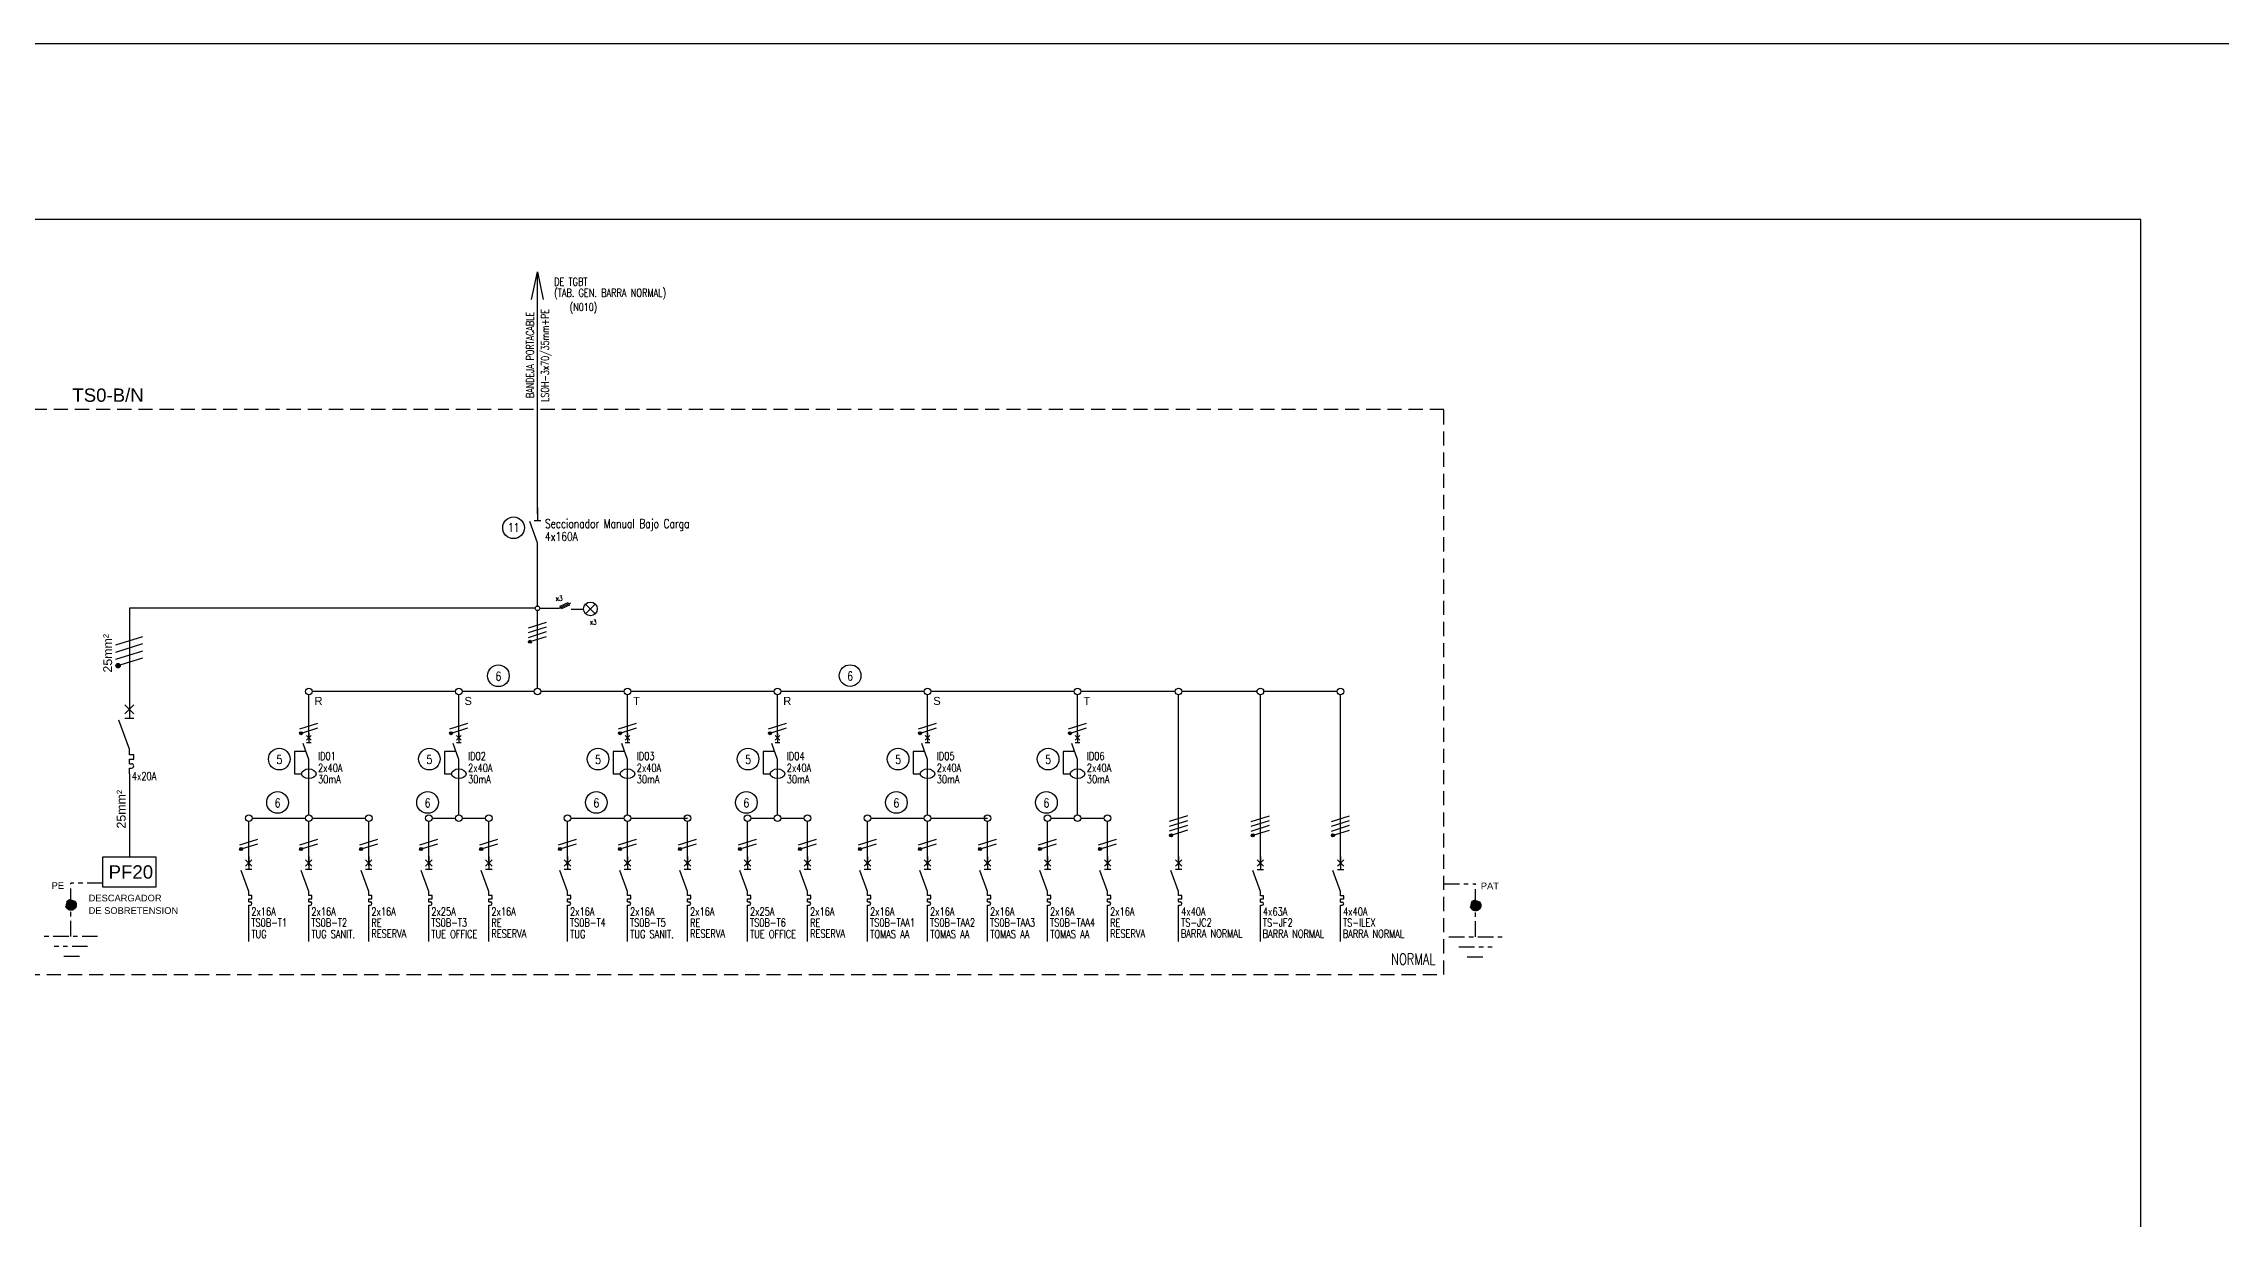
# Model space of a CAD drawing. Extents: x 2998 to 3854, y 1175 to 1727.
# Drawn here: x 3735.87 to 3784.84, y 1413.93 to 1440.37 of the extents above; entities that cross this region are included whole.
import ezdxf
from ezdxf.enums import TextEntityAlignment as Align

# ---------------------------------------------------------------- set-up
doc = ezdxf.new("R2010")
doc.units = 0
doc.linetypes.add('OCJ-ESQUEMAS UNIFILARES-CORREGIDOS IDO-REV.br$0$DASHED', pattern=[19.05, 12.7, -6.35])
doc.linetypes.add('OCJ-ESQUEMAS UNIFILARES-CORREGIDOS IDO-REV.br$0$EJE_5', pattern=[7.1, 5, -1, 0.1, -1])
for name, color, linetype in [('OCJ-ESQUEMAS UNIFILARES-CORREGIDOS IDO-REV.br$0$00-IE', 1, 'Continuous'), ('OCJ-ESQUEMAS UNIFILARES-CORREGIDOS IDO-REV.br$0$00-IE-CABLES', 10, 'Continuous'), ('OCJ-ESQUEMAS UNIFILARES-CORREGIDOS IDO-REV.br$0$01-ELE-APARATOS', 170, 'Continuous'), ('OCJ-ESQUEMAS UNIFILARES-CORREGIDOS IDO-REV.br$0$CABLES', 10, 'Continuous'), ('OCJ-ESQUEMAS UNIFILARES-CORREGIDOS IDO-REV.br$0$ELECTRIC', 4, 'Continuous'), ('OCJ-ESQUEMAS UNIFILARES-CORREGIDOS IDO-REV.br$0$NOMBRE DE PLANOS', 6, 'Continuous'), ('OCJ-ESQUEMAS UNIFILARES-CORREGIDOS IDO-REV.br$0$PAT', 80, 'Continuous'), ('OCJ-ESQUEMAS UNIFILARES-CORREGIDOS IDO-REV.br$0$TEXTO', 7, 'Continuous'), ('OCJ-ESQUEMAS UNIFILARES-CORREGIDOS IDO-REV.br$0$Textos', 4, 'Continuous')]:
    doc.layers.add(name, color=color, linetype=linetype)
doc.styles.add('OCJ-ESQUEMAS UNIFILARES-CORREGIDOS IDO-REV.br$0$ARIAL', font='arial.ttf', dxfattribs={"height": 0.2})
doc.styles.add('OCJ-ESQUEMAS UNIFILARES-CORREGIDOS IDO-REV.br$0$COTAS', font='sanss___.ttf', dxfattribs={"width": 0.7})
doc.styles.add('OCJ-ESQUEMAS UNIFILARES-CORREGIDOS IDO-REV.br$0$Electricidad', font='ROMANS.SHX', dxfattribs={"width": 0.75, "height": 0.175})
doc.styles.add('OCJ-ESQUEMAS UNIFILARES-CORREGIDOS IDO-REV.br$0$Standard', font='arial.ttf')

# ---------------------------------------------------------------- blocks, each defined once
blk = doc.blocks.new('OCJ-ESQUEMAS UNIFILARES-CORREGIDOS IDO-REV.br$0$A$C7AFF483F')
for points in [[(0, 0.09), (-0.172, 0.564)], [(-0.072, 0.592), (0.072, 0.592)], [(0, 0.88), (0, 0.592)], [(0, 0), (0, 0.09)]]:
    blk.add_lwpolyline(points)
blk = doc.blocks.new('OCJ-ESQUEMAS UNIFILARES-CORREGIDOS IDO-REV.br$0$Unif-Interruptor-Term')
for p, q in [((0, -1.013), (0.045, -1.013)), ((0, -1.103), (0.045, -1.103))]:
    blk.add_line(p, q)
for points in [[(-0.09, 0.177), (0.09, -0.003)], [(-0.09, -0.003), (0.09, 0.177)], [(0, 0.267), (0, -0.093)], [(0, -0.72), (-0.215, -0.128)], [(-0.09, -0.093), (0.09, -0.093)], [(0, -0.833), (0, -0.72)], [(0, -0.923), (0.09, -0.923), (0.09, -0.833), (0, -0.833)], [(0, -1.013), (0, -0.923)], [(0, -1.215), (0, -1.103)]]:
    blk.add_lwpolyline(points)
blk.add_arc((0.045, -1.058), 0.045, 270, 90)
blk = doc.blocks.new('OCJ-ESQUEMAS UNIFILARES-CORREGIDOS IDO-REV.br$0$Unif-Interruptor-Dif')
for points in [[(-0.068, 0.11), (0.068, -0.025)], [(-0.068, -0.025), (0.068, 0.11)], [(0, 0.177), (0, -0.093)], [(-0.081, -0.343), (-0.405, -0.343), (-0.405, -0.97), (-0.202, -0.97)], [(0, -0.565), (-0.162, -0.121)], [(-0.068, -0.093), (0.068, -0.093)], [(0, -1.308), (0, -0.565)]]:
    blk.add_lwpolyline(points)
blk.add_ellipse((0, -0.97), major_axis=(0.203, 0), ratio=0.670814)
blk = doc.blocks.new('OCJ-ESQUEMAS UNIFILARES-CORREGIDOS IDO-REV.br$0$ITM')
at = {"layer": 'OCJ-ESQUEMAS UNIFILARES-CORREGIDOS IDO-REV.br$0$01-ELE-APARATOS'}
for p, q in [((0, 0.225), (0.05, 0.225)), ((0, 0.125), (0.05, 0.125))]:
    blk.add_line(p, q, dxfattribs=at)
for points in [[(-0.1, 1.55), (0.1, 1.35)], [(-0.1, 1.35), (0.1, 1.55)], [(0, 1.65), (0, 1.25)], [(0, 0.55), (-0.239, 1.208)], [(-0.1, 1.25), (0.1, 1.25)], [(0, 0.425), (0, 0.55)], [(0, 0.325), (0.1, 0.325), (0.1, 0.425), (0, 0.425)], [(0, 0.225), (0, 0.325)], [(0, 0), (0, 0.125)]]:
    blk.add_lwpolyline(points, dxfattribs=at)
blk.add_arc((0.05, 0.175), 0.05, 270, 90, dxfattribs=at)

msp = doc.modelspace()

# ---------------------------------------------------------------- hatches: boundary and pattern name
at = {"layer": 'OCJ-ESQUEMAS UNIFILARES-CORREGIDOS IDO-REV.br$0$00-IE-CABLES'}
for points in [[(3746.784, 1426.89, 1), (3746.838, 1426.929, 1)], [(3741.638, 1424.831, 1), (3741.693, 1424.87, 1)], [(3745.013, 1424.831, 1), (3745.068, 1424.87, 1)], [(3748.809, 1424.831, 1), (3748.863, 1424.87, 1)], [(3752.184, 1424.831, 1), (3752.238, 1424.87, 1)], [(3755.559, 1424.831, 1), (3755.613, 1424.87, 1)], [(3758.934, 1424.831, 1), (3758.988, 1424.87, 1)], [(3740.288, 1422.223, 1), (3740.343, 1422.263, 1)], [(3741.638, 1422.223, 1), (3741.693, 1422.263, 1)], [(3742.988, 1422.223, 1), (3743.043, 1422.263, 1)], [(3744.338, 1422.223, 1), (3744.393, 1422.263, 1)], [(3745.688, 1422.223, 1), (3745.743, 1422.263, 1)], [(3747.459, 1422.223, 1), (3747.513, 1422.263, 1)], [(3748.809, 1422.223, 1), (3748.863, 1422.263, 1)], [(3750.159, 1422.223, 1), (3750.213, 1422.263, 1)], [(3751.509, 1422.223, 1), (3751.563, 1422.263, 1)], [(3752.859, 1422.223, 1), (3752.913, 1422.263, 1)], [(3754.209, 1422.223, 1), (3754.263, 1422.263, 1)], [(3755.559, 1422.223, 1), (3755.613, 1422.263, 1)], [(3756.909, 1422.223, 1), (3756.963, 1422.263, 1)], [(3758.259, 1422.223, 1), (3758.313, 1422.263, 1)], [(3759.609, 1422.223, 1), (3759.663, 1422.263, 1)], [(3761.208, 1422.533, 1), (3761.262, 1422.573, 1)], [(3763.046, 1422.531, 1), (3763.101, 1422.571, 1)], [(3764.85, 1422.531, 1), (3764.905, 1422.571, 1)]]:
    msp.add_hatch(color=256, dxfattribs=at).paths.add_polyline_path(points)
at = {"layer": 'OCJ-ESQUEMAS UNIFILARES-CORREGIDOS IDO-REV.br$0$CABLES'}
msp.add_hatch(color=256, dxfattribs=at).paths.add_polyline_path([(3737.587, 1426.401, 1), (3737.506, 1426.342, 1)])
at = {"layer": 'OCJ-ESQUEMAS UNIFILARES-CORREGIDOS IDO-REV.br$0$PAT', "linetype": 'OCJ-ESQUEMAS UNIFILARES-CORREGIDOS IDO-REV.br$0$EJE_5', "ltscale": 0.07}
h = msp.add_hatch(color=256, dxfattribs=at)
h.paths.add_polyline_path([(3736.367, 1420.986), (3736.607, 1420.986, 1)])
h.paths.add_polyline_path([(3736.607, 1420.986), (3736.487, 1420.986), (3736.487, 1420.866, 0.414214)])
h.paths.add_polyline_path([(3736.487, 1420.986), (3736.367, 1420.986, 0.414214), (3736.487, 1420.866)])
h = msp.add_hatch(color=256, dxfattribs=at)
h.paths.add_polyline_path([(3768.207, 1420.974), (3767.967, 1420.974, -1)])
h.paths.add_polyline_path([(3767.967, 1420.974), (3768.087, 1420.974), (3768.087, 1420.854, -0.414214)])
h.paths.add_polyline_path([(3768.087, 1420.974), (3768.207, 1420.974, -0.414214), (3768.087, 1420.854)])

# ---------------------------------------------------------------- linework, layer by layer
msp.add_line((3181.411, 1440.374), (3854.061, 1440.374))
at = {"layer": 'OCJ-ESQUEMAS UNIFILARES-CORREGIDOS IDO-REV.br$0$00-IE'}
for p, q in [((3737.8, 1427.662), (3737.8, 1425.589)), ((3746.932, 1427.662), (3737.8, 1427.662)), ((3737.8, 1423.939), (3737.8, 1422.068))]:
    msp.add_line(p, q, dxfattribs=at)
for points in [[(3747.031, 1427.662), (3747.467, 1427.662), (3747.736, 1427.787)], [(3747.739, 1427.641), (3748.017, 1427.641)]]:
    msp.add_lwpolyline(points, dxfattribs=at)
msp.add_lwpolyline([(3747.491, 1427.709), (3747.672, 1427.792), (3747.699, 1427.734), (3747.518, 1427.651)], close=True, dxfattribs=at)
at = {"layer": 'OCJ-ESQUEMAS UNIFILARES-CORREGIDOS IDO-REV.br$0$00-IE-CABLES'}
for p, q in [((3746.982, 1429.785), (3746.982, 1435.233)), ((3746.982, 1427.712), (3746.982, 1429.122)), ((3746.982, 1425.863), (3746.982, 1427.612)), ((3746.982, 1427.471), (3746.982, 1427.612)), ((3741.837, 1424.713), (3741.837, 1425.715)), ((3745.138, 1425.789), (3741.911, 1425.789)), ((3745.212, 1424.713), (3745.212, 1425.715)), ((3746.908, 1425.789), (3745.286, 1425.789)), ((3748.933, 1425.789), (3747.056, 1425.789)), ((3749.007, 1424.713), (3749.007, 1425.715)), ((3752.308, 1425.789), (3749.081, 1425.789)), ((3752.382, 1424.713), (3752.382, 1425.715)), ((3755.683, 1425.789), (3752.456, 1425.789)), ((3755.757, 1424.713), (3755.757, 1425.715)), ((3759.058, 1425.789), (3755.831, 1425.789)), ((3757.033, 1425.789), (3755.831, 1425.789)), ((3759.132, 1424.713), (3759.132, 1425.715)), ((3761.332, 1425.789), (3759.206, 1425.789)), ((3761.406, 1421.862), (3761.406, 1425.715)), ((3763.171, 1425.789), (3761.48, 1425.789)), ((3763.245, 1421.86), (3763.245, 1425.713)), ((3764.975, 1425.789), (3763.319, 1425.789)), ((3765.049, 1421.86), (3765.049, 1425.713)), ((3741.837, 1423.012), (3741.837, 1423.814)), ((3745.212, 1423.012), (3745.212, 1423.814)), ((3749.007, 1423.012), (3749.007, 1423.814)), ((3752.382, 1423.012), (3752.382, 1423.814)), ((3755.757, 1423.012), (3755.757, 1423.814)), ((3759.132, 1423.012), (3759.132, 1423.814)), ((3740.487, 1421.862), (3740.487, 1422.864)), ((3740.561, 1422.938), (3741.763, 1422.938)), ((3741.837, 1421.862), (3741.837, 1422.864)), ((3741.911, 1422.938), (3743.113, 1422.938)), ((3743.187, 1421.862), (3743.187, 1422.864)), ((3744.537, 1421.862), (3744.537, 1422.864)), ((3744.611, 1422.938), (3745.138, 1422.938)), ((3745.286, 1422.938), (3745.813, 1422.938)), ((3745.887, 1421.862), (3745.887, 1422.864)), ((3747.657, 1421.862), (3747.657, 1422.864)), ((3747.731, 1422.938), (3748.933, 1422.938)), ((3749.007, 1421.862), (3749.007, 1422.864)), ((3749.081, 1422.938), (3750.357, 1422.938)), ((3750.357, 1421.862), (3750.357, 1422.864)), ((3751.707, 1421.862), (3751.707, 1422.864)), ((3751.781, 1422.938), (3752.308, 1422.938)), ((3752.456, 1422.938), (3752.983, 1422.938)), ((3753.057, 1421.862), (3753.057, 1422.864)), ((3754.407, 1421.862), (3754.407, 1422.864)), ((3754.481, 1422.938), (3755.683, 1422.938)), ((3755.757, 1421.862), (3755.757, 1422.864)), ((3755.831, 1422.938), (3757.107, 1422.938)), ((3757.107, 1421.862), (3757.107, 1422.864)), ((3758.457, 1421.862), (3758.457, 1422.864)), ((3758.531, 1422.938), (3759.058, 1422.938)), ((3759.206, 1422.938), (3759.733, 1422.938)), ((3759.807, 1421.862), (3759.807, 1422.864)), ((3740.487, 1420.162), (3740.487, 1420.964)), ((3741.837, 1420.162), (3741.837, 1420.964)), ((3743.187, 1420.162), (3743.187, 1420.964)), ((3744.537, 1420.162), (3744.537, 1420.964)), ((3745.887, 1420.162), (3745.887, 1420.964)), ((3747.657, 1420.162), (3747.657, 1420.964)), ((3749.007, 1420.162), (3749.007, 1420.964)), ((3750.357, 1420.162), (3750.357, 1420.964)), ((3751.707, 1420.162), (3751.707, 1420.964)), ((3753.057, 1420.162), (3753.057, 1420.964)), ((3754.407, 1420.162), (3754.407, 1420.964)), ((3755.757, 1420.162), (3755.757, 1420.964)), ((3757.107, 1420.162), (3757.107, 1420.964)), ((3758.457, 1420.162), (3758.457, 1420.964)), ((3759.807, 1420.162), (3759.807, 1420.964)), ((3761.406, 1420.162), (3761.406, 1420.964)), ((3763.245, 1420.16), (3763.245, 1420.962)), ((3765.049, 1420.16), (3765.049, 1420.962))]:
    msp.add_line(p, q, dxfattribs=at)
for points in [[(3746.851, 1434.615), (3746.982, 1435.233), (3747.113, 1434.615)], [(3746.779, 1427.223), (3747.186, 1427.352)], [(3746.779, 1427.115), (3747.186, 1427.244)], [(3746.779, 1427.007), (3747.186, 1427.136)], [(3746.843, 1426.92), (3747.186, 1427.028)], [(3741.633, 1424.948), (3742.04, 1425.077)], [(3741.697, 1424.861), (3742.04, 1424.969)], [(3745.008, 1424.948), (3745.415, 1425.077)], [(3745.072, 1424.861), (3745.415, 1424.969)], [(3748.804, 1424.948), (3749.211, 1425.077)], [(3748.868, 1424.861), (3749.211, 1424.969)], [(3752.179, 1424.948), (3752.586, 1425.077)], [(3752.243, 1424.861), (3752.586, 1424.969)], [(3755.554, 1424.948), (3755.961, 1425.077)], [(3755.618, 1424.861), (3755.961, 1424.969)], [(3758.929, 1424.948), (3759.336, 1425.077)], [(3758.993, 1424.861), (3759.336, 1424.969)], [(3761.203, 1422.867), (3761.61, 1422.996)], [(3761.203, 1422.759), (3761.61, 1422.888)], [(3761.203, 1422.651), (3761.61, 1422.78)], [(3763.041, 1422.865), (3763.448, 1422.994)], [(3763.041, 1422.757), (3763.448, 1422.886)], [(3763.041, 1422.649), (3763.448, 1422.778)], [(3764.845, 1422.865), (3765.252, 1422.994)], [(3764.845, 1422.757), (3765.252, 1422.886)], [(3764.845, 1422.649), (3765.252, 1422.778)], [(3740.283, 1422.341), (3740.69, 1422.469)], [(3740.347, 1422.253), (3740.69, 1422.361)], [(3741.633, 1422.341), (3742.04, 1422.469)], [(3741.697, 1422.253), (3742.04, 1422.361)], [(3742.983, 1422.341), (3743.39, 1422.469)], [(3743.047, 1422.253), (3743.39, 1422.361)], [(3744.333, 1422.341), (3744.74, 1422.469)], [(3744.397, 1422.253), (3744.74, 1422.361)], [(3745.683, 1422.341), (3746.09, 1422.469)], [(3745.747, 1422.253), (3746.09, 1422.361)], [(3747.454, 1422.341), (3747.861, 1422.469)], [(3747.518, 1422.253), (3747.861, 1422.361)], [(3748.804, 1422.341), (3749.211, 1422.469)], [(3748.868, 1422.253), (3749.211, 1422.361)], [(3750.154, 1422.341), (3750.561, 1422.469)], [(3750.218, 1422.253), (3750.561, 1422.361)], [(3751.504, 1422.341), (3751.911, 1422.469)], [(3751.568, 1422.253), (3751.911, 1422.361)], [(3752.854, 1422.341), (3753.261, 1422.469)], [(3752.918, 1422.253), (3753.261, 1422.361)], [(3754.204, 1422.341), (3754.611, 1422.469)], [(3754.268, 1422.253), (3754.611, 1422.361)], [(3755.554, 1422.341), (3755.961, 1422.469)], [(3755.618, 1422.253), (3755.961, 1422.361)], [(3756.904, 1422.341), (3757.311, 1422.469)], [(3756.968, 1422.253), (3757.311, 1422.361)], [(3758.254, 1422.341), (3758.661, 1422.469)], [(3758.318, 1422.253), (3758.661, 1422.361)], [(3759.604, 1422.341), (3760.011, 1422.469)], [(3759.668, 1422.253), (3760.011, 1422.361)], [(3761.267, 1422.563), (3761.61, 1422.672)], [(3763.106, 1422.561), (3763.448, 1422.67)], [(3764.91, 1422.561), (3765.252, 1422.67)]]:
    msp.add_lwpolyline(points, dxfattribs=at)
at = {"layer": 'OCJ-ESQUEMAS UNIFILARES-CORREGIDOS IDO-REV.br$0$00-IE-CABLES', "color": 3}
msp.add_lwpolyline([(3737.201, 1422.068), (3738.398, 1422.068), (3738.398, 1421.386), (3737.201, 1421.386)], close=True, dxfattribs=at)
at = {"layer": 'OCJ-ESQUEMAS UNIFILARES-CORREGIDOS IDO-REV.br$0$00-IE-CABLES'}
for centre, radius in [((3746.811, 1426.909), 0.0338), ((3741.837, 1425.789), 0.0741), ((3745.212, 1425.789), 0.0741), ((3746.982, 1425.789), 0.0741), ((3749.007, 1425.789), 0.0741), ((3752.382, 1425.789), 0.0741), ((3755.757, 1425.789), 0.0741), ((3759.132, 1425.789), 0.0741), ((3759.132, 1425.789), 0.0741), ((3761.406, 1425.789), 0.0741), ((3763.245, 1425.787), 0.0741), ((3765.049, 1425.787), 0.0741), ((3741.665, 1424.85), 0.0338), ((3745.04, 1424.85), 0.0338), ((3748.836, 1424.85), 0.0338), ((3752.211, 1424.85), 0.0338), ((3755.586, 1424.85), 0.0338), ((3758.961, 1424.85), 0.0338), ((3740.487, 1422.938), 0.0741), ((3741.837, 1422.938), 0.0741), ((3743.187, 1422.938), 0.0741), ((3744.537, 1422.938), 0.0741), ((3745.212, 1422.938), 0.0741), ((3745.887, 1422.938), 0.0741), ((3747.657, 1422.938), 0.0741), ((3749.007, 1422.938), 0.0741), ((3750.357, 1422.938), 0.0741), ((3751.707, 1422.938), 0.0741), ((3752.382, 1422.938), 0.0741), ((3753.057, 1422.938), 0.0741), ((3754.407, 1422.938), 0.0741), ((3755.757, 1422.938), 0.0741), ((3757.107, 1422.938), 0.0741), ((3758.457, 1422.938), 0.0741), ((3759.132, 1422.938), 0.0741), ((3759.807, 1422.938), 0.0741), ((3740.315, 1422.243), 0.0338), ((3741.665, 1422.243), 0.0338), ((3743.015, 1422.243), 0.0338), ((3744.365, 1422.243), 0.0338), ((3745.715, 1422.243), 0.0338), ((3747.486, 1422.243), 0.0338), ((3748.836, 1422.243), 0.0338), ((3750.186, 1422.243), 0.0338), ((3751.536, 1422.243), 0.0338), ((3752.886, 1422.243), 0.0338), ((3754.236, 1422.243), 0.0338), ((3755.586, 1422.243), 0.0338), ((3756.936, 1422.243), 0.0338), ((3758.286, 1422.243), 0.0338), ((3759.636, 1422.243), 0.0338), ((3761.235, 1422.553), 0.0338), ((3763.074, 1422.551), 0.0338), ((3764.878, 1422.551), 0.0338)]:
    msp.add_circle(centre, radius, dxfattribs=at)
at = {"layer": 'OCJ-ESQUEMAS UNIFILARES-CORREGIDOS IDO-REV.br$0$01-ELE-APARATOS'}
for p, q in [((3748.281, 1427.538), (3748.063, 1427.756)), ((3748.063, 1427.538), (3748.281, 1427.756))]:
    msp.add_line(p, q, dxfattribs=at)
msp.add_circle((3748.172, 1427.647), 0.154, dxfattribs=at)
at = {"layer": 'OCJ-ESQUEMAS UNIFILARES-CORREGIDOS IDO-REV.br$0$CABLES'}
for points in [[(3737.498, 1426.836), (3738.101, 1427.027)], [(3737.498, 1426.676), (3738.101, 1426.867)], [(3737.498, 1426.516), (3738.101, 1426.707)], [(3737.594, 1426.386), (3738.101, 1426.547)]]:
    msp.add_lwpolyline(points, dxfattribs=at)
for centre in [(3746.982, 1427.662), (3737.546, 1426.371)]:
    msp.add_circle(centre, 0.05, dxfattribs=at)
at = {"layer": 'OCJ-ESQUEMAS UNIFILARES-CORREGIDOS IDO-REV.br$0$ELECTRIC', "linetype": 'OCJ-ESQUEMAS UNIFILARES-CORREGIDOS IDO-REV.br$0$DASHED', "ltscale": 0.025}
msp.add_lwpolyline([(3690.698, 1419.418), (3767.373, 1419.418), (3767.373, 1432.138), (3690.698, 1432.138)], close=True, dxfattribs=at)
at = {"layer": 'OCJ-ESQUEMAS UNIFILARES-CORREGIDOS IDO-REV.br$0$NOMBRE DE PLANOS'}
msp.add_lwpolyline([(3687.314, 1387.481), (3783.054, 1387.481), (3783.054, 1436.416), (3687.314, 1436.416)], close=True, dxfattribs=at)
at = {"layer": 'OCJ-ESQUEMAS UNIFILARES-CORREGIDOS IDO-REV.br$0$PAT', "linetype": 'OCJ-ESQUEMAS UNIFILARES-CORREGIDOS IDO-REV.br$0$EJE_5', "ltscale": 0.07}
for p, q in [((3737.201, 1421.473), (3736.487, 1421.473)), ((3736.487, 1421.003), (3736.487, 1421.473)), ((3767.373, 1421.461), (3768.087, 1421.461)), ((3768.087, 1420.991), (3768.087, 1421.461)), ((3736.487, 1420.278), (3736.487, 1420.986)), ((3768.087, 1420.266), (3768.087, 1420.974)), ((3737.087, 1420.278), (3735.887, 1420.278)), ((3736.862, 1420.053), (3736.112, 1420.053)), ((3736.675, 1419.828), (3736.3, 1419.828)), ((3767.487, 1420.266), (3768.687, 1420.266)), ((3767.712, 1420.041), (3768.462, 1420.041)), ((3767.9, 1419.816), (3768.275, 1419.816))]:
    msp.add_line(p, q, dxfattribs=at)
for centre in [(3736.487, 1420.986), (3736.487, 1420.986), (3768.087, 1420.974), (3768.087, 1420.974)]:
    msp.add_circle(centre, 0.12, dxfattribs=at)
at = {"layer": 'OCJ-ESQUEMAS UNIFILARES-CORREGIDOS IDO-REV.br$0$TEXTO'}
for centre in [(3746.444, 1429.474), (3746.102, 1426.142), (3754.016, 1426.146), (3741.174, 1424.268), (3744.549, 1424.268), (3748.344, 1424.268), (3751.719, 1424.268), (3755.094, 1424.268), (3758.469, 1424.268), (3741.135, 1423.291), (3744.51, 1423.291), (3748.306, 1423.291), (3751.681, 1423.291), (3755.056, 1423.291), (3758.431, 1423.291)]:
    msp.add_circle(centre, 0.244, dxfattribs=at)

# ---------------------------------------------------------------- block references
at = {"layer": 'OCJ-ESQUEMAS UNIFILARES-CORREGIDOS IDO-REV.br$0$01-ELE-APARATOS'}
for name, p in [('OCJ-ESQUEMAS UNIFILARES-CORREGIDOS IDO-REV.br$0$A$C7AFF483F', (3746.982, 1429.049)), ('OCJ-ESQUEMAS UNIFILARES-CORREGIDOS IDO-REV.br$0$ITM', (3737.8, 1423.939))]:
    msp.add_blockref(name, p, dxfattribs=at)
at = {"layer": 'OCJ-ESQUEMAS UNIFILARES-CORREGIDOS IDO-REV.br$0$01-ELE-APARATOS', "xscale": 0.7999999999999545, "yscale": 0.7999999999999545, "zscale": 0.7999999999999545}
for name, p in [('OCJ-ESQUEMAS UNIFILARES-CORREGIDOS IDO-REV.br$0$Unif-Interruptor-Dif', (3741.837, 1424.713)), ('OCJ-ESQUEMAS UNIFILARES-CORREGIDOS IDO-REV.br$0$Unif-Interruptor-Dif', (3745.212, 1424.713)), ('OCJ-ESQUEMAS UNIFILARES-CORREGIDOS IDO-REV.br$0$Unif-Interruptor-Dif', (3749.007, 1424.713)), ('OCJ-ESQUEMAS UNIFILARES-CORREGIDOS IDO-REV.br$0$Unif-Interruptor-Dif', (3752.382, 1424.713)), ('OCJ-ESQUEMAS UNIFILARES-CORREGIDOS IDO-REV.br$0$Unif-Interruptor-Dif', (3755.757, 1424.713)), ('OCJ-ESQUEMAS UNIFILARES-CORREGIDOS IDO-REV.br$0$Unif-Interruptor-Dif', (3759.132, 1424.713)), ('OCJ-ESQUEMAS UNIFILARES-CORREGIDOS IDO-REV.br$0$Unif-Interruptor-Term', (3740.487, 1421.862)), ('OCJ-ESQUEMAS UNIFILARES-CORREGIDOS IDO-REV.br$0$Unif-Interruptor-Term', (3741.837, 1421.862)), ('OCJ-ESQUEMAS UNIFILARES-CORREGIDOS IDO-REV.br$0$Unif-Interruptor-Term', (3743.187, 1421.862)), ('OCJ-ESQUEMAS UNIFILARES-CORREGIDOS IDO-REV.br$0$Unif-Interruptor-Term', (3744.537, 1421.862)), ('OCJ-ESQUEMAS UNIFILARES-CORREGIDOS IDO-REV.br$0$Unif-Interruptor-Term', (3745.887, 1421.862)), ('OCJ-ESQUEMAS UNIFILARES-CORREGIDOS IDO-REV.br$0$Unif-Interruptor-Term', (3747.657, 1421.862)), ('OCJ-ESQUEMAS UNIFILARES-CORREGIDOS IDO-REV.br$0$Unif-Interruptor-Term', (3749.007, 1421.862)), ('OCJ-ESQUEMAS UNIFILARES-CORREGIDOS IDO-REV.br$0$Unif-Interruptor-Term', (3750.357, 1421.862)), ('OCJ-ESQUEMAS UNIFILARES-CORREGIDOS IDO-REV.br$0$Unif-Interruptor-Term', (3751.707, 1421.862)), ('OCJ-ESQUEMAS UNIFILARES-CORREGIDOS IDO-REV.br$0$Unif-Interruptor-Term', (3753.057, 1421.862)), ('OCJ-ESQUEMAS UNIFILARES-CORREGIDOS IDO-REV.br$0$Unif-Interruptor-Term', (3754.407, 1421.862)), ('OCJ-ESQUEMAS UNIFILARES-CORREGIDOS IDO-REV.br$0$Unif-Interruptor-Term', (3755.757, 1421.862)), ('OCJ-ESQUEMAS UNIFILARES-CORREGIDOS IDO-REV.br$0$Unif-Interruptor-Term', (3757.107, 1421.862)), ('OCJ-ESQUEMAS UNIFILARES-CORREGIDOS IDO-REV.br$0$Unif-Interruptor-Term', (3758.457, 1421.862)), ('OCJ-ESQUEMAS UNIFILARES-CORREGIDOS IDO-REV.br$0$Unif-Interruptor-Term', (3759.807, 1421.862)), ('OCJ-ESQUEMAS UNIFILARES-CORREGIDOS IDO-REV.br$0$Unif-Interruptor-Term', (3761.406, 1421.862)), ('OCJ-ESQUEMAS UNIFILARES-CORREGIDOS IDO-REV.br$0$Unif-Interruptor-Term', (3763.245, 1421.86)), ('OCJ-ESQUEMAS UNIFILARES-CORREGIDOS IDO-REV.br$0$Unif-Interruptor-Term', (3765.049, 1421.86))]:
    msp.add_blockref(name, p, dxfattribs=at)

# ---------------------------------------------------------------- texts
at = {"layer": 'OCJ-ESQUEMAS UNIFILARES-CORREGIDOS IDO-REV.br$0$TEXTO', "style": 'OCJ-ESQUEMAS UNIFILARES-CORREGIDOS IDO-REV.br$0$Electricidad', "width": 0.75}
for s, height, p in [('DE TGBT', 0.18, (3747.355, 1434.922)), ('(TAB. GEN. BARRA NORMAL)', 0.18, (3747.355, 1434.674)), ('Seccionador Manual Bajo Carga', 0.2, (3747.15, 1429.469)), ('11', 0.2, (3746.316, 1429.38)), ('4x160A', 0.2, (3747.15, 1429.178)), ('x3', 0.1118, (3747.393, 1427.829)), ('x3', 0.1118, (3748.159, 1427.294)), ('6', 0.2, (3746.038, 1426.032)), ('6', 0.2, (3753.952, 1426.036)), ('5', 0.2, (3741.11, 1424.158)), ('ID01', 0.18, (3742.046, 1424.247)), ('5', 0.2, (3744.485, 1424.158)), ('ID02', 0.18, (3745.421, 1424.247)), ('5', 0.2, (3748.28, 1424.158)), ('ID03', 0.18, (3749.216, 1424.247)), ('5', 0.2, (3751.655, 1424.158)), ('ID04', 0.18, (3752.591, 1424.247)), ('5', 0.2, (3755.03, 1424.158)), ('ID05', 0.18, (3755.966, 1424.247)), ('5', 0.2, (3758.405, 1424.158)), ('ID06', 0.18, (3759.341, 1424.247)), ('4x20A', 0.18, (3737.857, 1423.795)), ('2x40A', 0.18, (3742.046, 1423.982)), ('30mA', 0.18, (3742.046, 1423.725)), ('2x40A', 0.18, (3745.421, 1423.982)), ('30mA', 0.18, (3745.421, 1423.725)), ('2x40A', 0.18, (3749.216, 1423.982)), ('30mA', 0.18, (3749.216, 1423.725)), ('2x40A', 0.18, (3752.591, 1423.982)), ('30mA', 0.18, (3752.591, 1423.725)), ('2x40A', 0.18, (3755.966, 1423.982)), ('30mA', 0.18, (3755.966, 1423.725)), ('2x40A', 0.18, (3759.341, 1423.982)), ('30mA', 0.18, (3759.341, 1423.725)), ('6', 0.2, (3741.071, 1423.181)), ('6', 0.2, (3744.446, 1423.181)), ('6', 0.2, (3748.242, 1423.181)), ('6', 0.2, (3751.617, 1423.181)), ('6', 0.2, (3754.992, 1423.181)), ('6', 0.2, (3758.367, 1423.181)), ('2x16A', 0.18, (3740.544, 1420.746)), ('2x16A', 0.18, (3741.894, 1420.746)), ('2x16A', 0.18, (3743.244, 1420.746)), ('2x25A', 0.18, (3744.594, 1420.746)), ('2x16A', 0.18, (3745.944, 1420.746)), ('2x16A', 0.18, (3747.714, 1420.746)), ('2x16A', 0.18, (3749.064, 1420.746)), ('2x16A', 0.18, (3750.414, 1420.746)), ('2x25A', 0.18, (3751.764, 1420.746)), ('2x16A', 0.18, (3753.114, 1420.746)), ('2x16A', 0.18, (3754.464, 1420.746)), ('2x16A', 0.18, (3755.814, 1420.746)), ('2x16A', 0.18, (3757.164, 1420.746)), ('2x16A', 0.18, (3758.514, 1420.746)), ('2x16A', 0.18, (3759.864, 1420.746)), ('4x40A', 0.18, (3761.463, 1420.746)), ('4x63A', 0.18, (3763.302, 1420.744)), ('4x40A', 0.18, (3765.106, 1420.744)), ('TS0B-T1', 0.18, (3740.544, 1420.498)), ('TUG', 0.18, (3740.548, 1420.238)), ('TS0B-T2', 0.18, (3741.894, 1420.498)), ('TUG SANIT.', 0.18, (3741.898, 1420.238)), ('RE', 0.18, (3743.244, 1420.492)), ('RESERVA', 0.18, (3743.244, 1420.25)), ('TS0B-T3', 0.18, (3744.594, 1420.498)), ('TUE OFFICE', 0.18, (3744.595, 1420.239)), ('RE', 0.18, (3745.944, 1420.492)), ('RESERVA', 0.18, (3745.944, 1420.25)), ('TS0B-T4', 0.18, (3747.714, 1420.498)), ('TUG', 0.18, (3747.719, 1420.238)), ('TS0B-T5', 0.18, (3749.064, 1420.498)), ('TUG SANIT.', 0.18, (3749.069, 1420.238)), ('RE', 0.18, (3750.414, 1420.492)), ('RESERVA', 0.18, (3750.414, 1420.25)), ('TS0B-T6', 0.18, (3751.764, 1420.498)), ('TUE OFFICE', 0.18, (3751.765, 1420.239)), ('RE', 0.18, (3753.114, 1420.492)), ('RESERVA', 0.18, (3753.114, 1420.25)), ('TS0B-TAA1', 0.18, (3754.464, 1420.498)), ('TOMAS AA', 0.18, (3754.469, 1420.238)), ('TS0B-TAA2', 0.18, (3755.814, 1420.498)), ('TOMAS AA', 0.18, (3755.819, 1420.238)), ('TS0B-TAA3', 0.18, (3757.164, 1420.498)), ('TOMAS AA', 0.18, (3757.169, 1420.238)), ('TS0B-TAA4', 0.18, (3758.514, 1420.498)), ('TOMAS AA', 0.18, (3758.519, 1420.238)), ('RE', 0.18, (3759.864, 1420.492)), ('RESERVA', 0.18, (3759.864, 1420.25)), ('TS-JC2', 0.18, (3761.463, 1420.498)), ('BARRA NORMAL', 0.18, (3761.457, 1420.25)), ('TS-JF2', 0.18, (3763.302, 1420.496)), ('BARRA NORMAL', 0.18, (3763.296, 1420.248)), ('TS-ILEX', 0.18, (3765.106, 1420.496)), ('BARRA NORMAL', 0.18, (3765.1, 1420.248))]:
    msp.add_text(s, height=height, dxfattribs=at).set_placement(p)
msp.add_text('(N010)', height=0.175, dxfattribs=at).set_placement((3748.016, 1434.354), align=Align.CENTER)
for s, p in [('BANDEJA PORTACABLE', (3746.902, 1433.364)), ('LSOH-3x70/35mm+PE', (3747.241, 1433.354))]:
    msp.add_text(s, height=0.175, rotation=90, dxfattribs=at).set_placement(p, align=Align.CENTER)
at = {"layer": 'OCJ-ESQUEMAS UNIFILARES-CORREGIDOS IDO-REV.br$0$TEXTO'}
for s, height, style, p in [('TS0-B/N', 0.3, 'OCJ-ESQUEMAS UNIFILARES-CORREGIDOS IDO-REV.br$0$ARIAL', (3736.517, 1432.31)), ('R', 0.18, 'OCJ-ESQUEMAS UNIFILARES-CORREGIDOS IDO-REV.br$0$Standard', (3741.965, 1425.487)), ('S', 0.18, 'OCJ-ESQUEMAS UNIFILARES-CORREGIDOS IDO-REV.br$0$Standard', (3745.34, 1425.487)), ('T', 0.18, 'OCJ-ESQUEMAS UNIFILARES-CORREGIDOS IDO-REV.br$0$Standard', (3749.136, 1425.487)), ('R', 0.18, 'OCJ-ESQUEMAS UNIFILARES-CORREGIDOS IDO-REV.br$0$Standard', (3752.511, 1425.487)), ('S', 0.18, 'OCJ-ESQUEMAS UNIFILARES-CORREGIDOS IDO-REV.br$0$Standard', (3755.886, 1425.487)), ('T', 0.18, 'OCJ-ESQUEMAS UNIFILARES-CORREGIDOS IDO-REV.br$0$Standard', (3759.261, 1425.487)), ('PE', 0.15, 'OCJ-ESQUEMAS UNIFILARES-CORREGIDOS IDO-REV.br$0$ARIAL', (3736.051, 1421.346)), ('PAT', 0.15, 'OCJ-ESQUEMAS UNIFILARES-CORREGIDOS IDO-REV.br$0$ARIAL', (3768.205, 1421.339)), ('DESCARGADOR ', 0.15, 'OCJ-ESQUEMAS UNIFILARES-CORREGIDOS IDO-REV.br$0$ARIAL', (3736.884, 1421.065)), ('DE SOBRETENSION', 0.15, 'OCJ-ESQUEMAS UNIFILARES-CORREGIDOS IDO-REV.br$0$ARIAL', (3736.884, 1420.783))]:
    msp.add_text(s, height=height, dxfattribs=dict(at, style=style)).set_placement(p)
at = {"layer": 'OCJ-ESQUEMAS UNIFILARES-CORREGIDOS IDO-REV.br$0$TEXTO', "style": 'OCJ-ESQUEMAS UNIFILARES-CORREGIDOS IDO-REV.br$0$ARIAL'}
for p in [(3737.412, 1426.649), (3737.716, 1423.139)]:
    msp.add_text('25mm²', height=0.2, rotation=90, dxfattribs=at).set_placement(p, align=Align.CENTER)
at = {"layer": 'OCJ-ESQUEMAS UNIFILARES-CORREGIDOS IDO-REV.br$0$TEXTO', "style": 'OCJ-ESQUEMAS UNIFILARES-CORREGIDOS IDO-REV.br$0$Electricidad', "width": 0.75}
msp.add_text('NORMAL', height=0.25, dxfattribs=at).set_placement((3767.183, 1419.64), align=Align.RIGHT)
at = {"layer": 'OCJ-ESQUEMAS UNIFILARES-CORREGIDOS IDO-REV.br$0$Textos', "style": 'OCJ-ESQUEMAS UNIFILARES-CORREGIDOS IDO-REV.br$0$COTAS'}
msp.add_text('PF20', height=0.3, dxfattribs=at).set_placement((3737.333, 1421.577))

doc.saveas('drawing.dxf')
